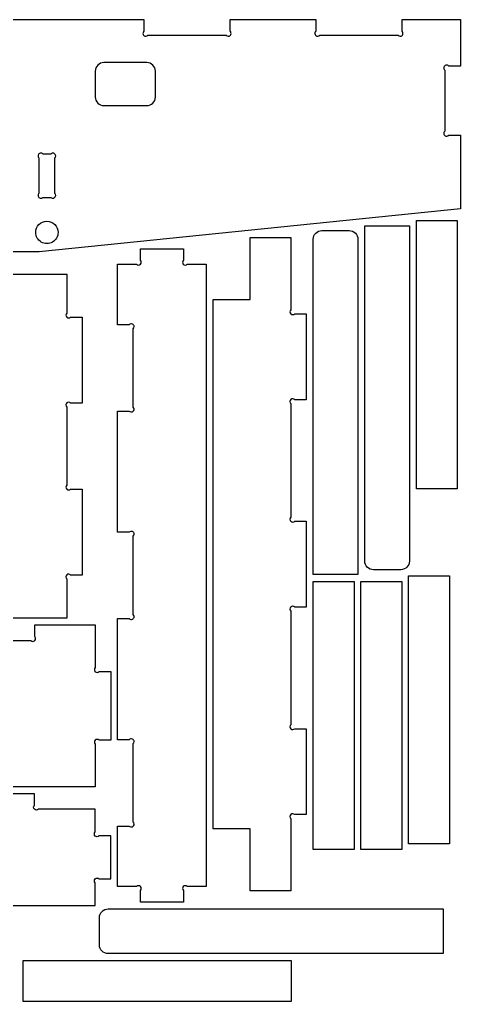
# Model space of a CAD drawing. Extents: x 4 to 2379, y 192 to 1338.
# Drawn here: x 1866 to 2379, y 196 to 1338 of the extents above; entities that cross this region are included whole.
import ezdxf

# ---------------------------------------------------------------- set-up
doc = ezdxf.new("R2010")
doc.units = 0
doc.layers.get('0').update_dxf_attribs({"linetype": 'CONTINUOUS'})

msp = doc.modelspace()

# ---------------------------------------------------------------- linework, layer by layer
at = {"color": 7}
for p, q in [((1278.724379, 1338.000006), (2010.525497, 1338.000006)), ((2010.525497, 1338.000006), (2010.525497, 1338.000006)), ((2010.525497, 1338.000006), (2010.525497, 1324.389985)), ((2110.925651, 1324.389985), (2110.925651, 1338.000006)), ((2110.925651, 1338.000006), (2110.925651, 1338.000006)), ((2110.925651, 1338.000006), (2210.525803, 1338.000006)), ((2210.525803, 1338.000006), (2210.525803, 1338.000006)), ((2210.525803, 1338.000006), (2210.525803, 1324.389985)), ((2310.925956, 1324.389985), (2310.925956, 1338.000006)), ((2310.925956, 1338.000006), (2310.925956, 1338.000006)), ((2310.925956, 1338.000006), (2378.72606, 1338.000006)), ((2378.72606, 1338.000006), (2378.72606, 1338.000006)), ((2378.72606, 1338.000006), (2378.72606, 1283.949923)), ((2010.525497, 1324.389985), (2010.530513, 1324.398939)), ((2012.755501, 1318.779976), (2012.755501, 1318.779976)), ((2015.124443, 1319.804976), (2015.115504, 1319.799978)), ((2015.115504, 1319.799978), (2106.335644, 1319.799978)), ((2106.335644, 1319.799978), (2106.32669, 1319.804993)), ((2110.920652, 1324.398923), (2110.925651, 1324.389985)), ((2210.525803, 1324.389985), (2210.530818, 1324.398939)), ((2212.755806, 1318.779976), (2212.755806, 1318.779976)), ((2215.124748, 1319.804976), (2215.11581, 1319.799978)), ((2215.11581, 1319.799978), (2306.335949, 1319.799978)), ((2308.695953, 1318.779976), (2308.695953, 1318.779976)), ((2310.920958, 1324.398923), (2310.925956, 1324.389985)), ((2013.945503, 1287.999929), (1963.945426, 1287.999929)), ((1963.945426, 1287.999929), (1963.945426, 1287.999929)), ((2013.945503, 1287.999929), (2013.945503, 1287.999929)), ((2360.531047, 1279.360962), (2360.526032, 1279.359916)), ((2360.526032, 1279.359916), (2360.526032, 1208.139807)), ((2378.72606, 1283.949923), (2365.116039, 1283.949923)), ((2378.72606, 1283.949923), (2378.72606, 1283.949923)), ((1953.945411, 1277.999914), (1953.945411, 1277.999914)), ((1953.945411, 1277.999914), (1953.945411, 1247.999868)), ((2023.945518, 1247.999868), (2023.945518, 1277.999914)), ((2023.945518, 1277.999914), (2023.945518, 1277.999914)), ((1953.945411, 1247.999868), (1953.945411, 1247.999868)), ((2023.945518, 1247.999868), (2023.945518, 1247.999868)), ((1963.945426, 1237.999853), (1963.945426, 1237.999853)), ((1963.945426, 1237.999853), (2013.945503, 1237.999853)), ((2013.945503, 1237.999853), (2013.945503, 1237.999853)), ((2360.526032, 1208.139807), (2360.531047, 1208.148761)), ((2365.124978, 1203.554799), (2365.116039, 1203.5498)), ((2365.116039, 1203.5498), (2378.72606, 1203.5498)), ((2378.72606, 1203.5498), (2378.72606, 1203.5498)), ((2378.72606, 1203.5498), (2378.72606, 1117.999669)), ((1888.530326, 1177.110806), (1888.525311, 1177.10976)), ((1888.525311, 1177.10976), (1888.525311, 1135.889697)), ((1902.335332, 1181.699767), (1893.115318, 1181.699767)), ((1902.326378, 1181.704752), (1902.335332, 1181.699767)), ((1906.925339, 1177.10976), (1906.920341, 1177.110821)), ((1906.925339, 1135.889697), (1906.925339, 1177.10976)), ((1893.124256, 1131.304688), (1893.115318, 1131.29969)), ((1893.115318, 1131.29969), (1902.335332, 1131.29969)), ((1902.335332, 1131.29969), (1902.326378, 1131.304705)), ((1906.920341, 1135.898635), (1906.925339, 1135.889697)), ((2378.72606, 1117.999669), (1888.725311, 1067.999593)), ((2378.72606, 1117.999669), (2378.72606, 1117.999669)), ((2267.50342, 708.220891), (2267.50342, 1098.221486)), ((2267.50342, 1098.221486), (2267.50342, 1098.221486)), ((2267.50342, 1098.221486), (2319.503499, 1098.221486)), ((2319.503499, 1098.221486), (2319.503499, 708.220891)), ((2319.503499, 1098.221486), (2319.503499, 1098.221486)), ((2327.503499, 792.343467), (2327.503499, 1104.343944)), ((2327.503499, 1104.343944), (2327.503499, 1104.343944)), ((2327.503499, 1104.343944), (2375.003572, 1104.343944)), ((2375.003572, 1104.343944), (2375.003572, 1104.343944)), ((2375.003572, 1104.343944), (2375.003572, 792.343467)), ((1910.725345, 1090.499627), (1910.725345, 1090.499627)), ((2217.503356, 1092.653749), (2217.503356, 1092.653749)), ((2217.503356, 1092.653749), (2249.503404, 1092.653749)), ((2249.503404, 1092.653749), (2249.503404, 1092.653749)), ((2134.00324, 1012.598909), (2134.00324, 1084.599019)), ((2134.00324, 1084.599019), (2134.00324, 1084.599019)), ((2134.00324, 1084.599019), (2181.503313, 1084.599019)), ((2181.503313, 1084.599019), (2181.503313, 1084.599019)), ((2181.503313, 1084.599019), (2181.503313, 1000.528891)), ((2207.50334, 692.653138), (2207.50334, 1082.653734)), ((2207.50334, 1082.653734), (2207.50334, 1082.653734)), ((2259.50342, 1082.653734), (2259.50342, 1082.653734)), ((2259.50342, 1082.653734), (2259.50342, 692.653138)), ((1888.725311, 1067.999593), (1178.724227, 1067.999593)), ((1888.725311, 1067.999593), (1888.725311, 1067.999593)), ((2006.503058, 1058.179224), (2006.503058, 1071.589245)), ((2006.503058, 1071.589245), (2006.503058, 1071.589245)), ((2006.503058, 1071.589245), (2056.503134, 1071.589245)), ((2056.503134, 1071.589245), (2056.503134, 1071.589245)), ((2056.503134, 1071.589245), (2056.503134, 1058.179224)), ((1980.003017, 983.119109), (1980.003017, 1053.589217)), ((1980.003017, 1053.589217), (1980.003017, 1053.589217)), ((1980.003017, 1053.589217), (2001.913051, 1053.589217)), ((2001.913051, 1053.589217), (2001.904097, 1053.584232)), ((2006.498059, 1058.178162), (2006.503058, 1058.179224)), ((2006.642012, 1053.584232), (2006.642012, 1053.584232)), ((2056.35418, 1053.584232), (2056.35418, 1053.584232)), ((2056.503134, 1058.179224), (2056.498133, 1058.178162)), ((2061.092095, 1053.584232), (2061.093141, 1053.589217)), ((2061.093141, 1053.589217), (2083.003174, 1053.589217)), ((2083.003174, 1053.589217), (2083.003174, 1053.589217)), ((2083.003174, 1053.589217), (2083.003174, 329.588111)), ((1854.655259, 1041.999566), (1920.72536, 1041.999566)), ((1920.72536, 1041.999566), (1920.72536, 1041.999566)), ((1920.72536, 1041.999566), (1920.72536, 996.589496)), ((2091.003174, 396.597968), (2091.003174, 1012.598909)), ((2091.003174, 1012.598909), (2091.003174, 1012.598909)), ((2091.003174, 1012.598909), (2134.00324, 1012.598909)), ((2134.00324, 1012.598909), (2134.00324, 1012.598909)), ((1920.72536, 996.589496), (1920.720375, 996.59845)), ((2181.508311, 995.789945), (2181.508311, 995.789945)), ((2186.102258, 995.933882), (2186.09332, 995.928884)), ((2186.09332, 995.928884), (2199.50334, 995.928884)), ((2199.50334, 995.928884), (2199.50334, 995.928884)), ((2199.50334, 995.928884), (2199.50334, 895.928731)), ((1920.720375, 991.860535), (1920.720375, 991.860535)), ((1925.314306, 992.004488), (1925.315367, 991.999489)), ((1925.315367, 991.999489), (1938.725388, 991.999489)), ((1938.725388, 991.999489), (1938.725388, 991.999489)), ((1938.725388, 991.999489), (1938.725388, 891.999336)), ((1993.613038, 983.119109), (1980.003017, 983.119109)), ((1980.003017, 983.119109), (1980.003017, 983.119109)), ((1993.604099, 983.124111), (1993.613038, 983.119109)), ((1998.203045, 887.318963), (1998.203045, 978.529102)), ((1920.720375, 892.148291), (1920.720375, 892.148291)), ((1938.725388, 891.999336), (1925.315367, 891.999336)), ((1938.725388, 891.999336), (1938.725388, 891.999336)), ((2181.508311, 891.339786), (2181.503313, 891.338724)), ((2181.503313, 891.338724), (2181.503313, 759.188522)), ((2181.508328, 896.077685), (2181.508328, 896.077685)), ((2186.09332, 895.928731), (2186.102274, 895.933716)), ((2199.50334, 895.928731), (2186.09332, 895.928731)), ((2199.50334, 895.928731), (2199.50334, 895.928731)), ((1920.720375, 887.410376), (1920.72536, 887.409329)), ((1920.72536, 887.409329), (1920.72536, 796.589191)), ((1980.003017, 741.788741), (1980.003017, 882.718956)), ((1980.003017, 882.718956), (1980.003017, 882.718956)), ((1980.003017, 882.718956), (1993.613038, 882.718956)), ((1998.198046, 887.317901), (1998.203045, 887.318963)), ((1920.72536, 796.589191), (1920.720375, 796.598145)), ((1925.314306, 792.004182), (1925.315367, 791.999184)), ((1925.315367, 791.999184), (1938.725388, 791.999184)), ((1938.725388, 791.999184), (1938.725388, 791.999184)), ((1938.725388, 791.999184), (1938.725388, 691.999031)), ((2375.003572, 792.343467), (2327.503499, 792.343467)), ((2327.503499, 792.343467), (2327.503499, 792.343467)), ((2375.003572, 792.343467), (2375.003572, 792.343467)), ((2186.102258, 754.593514), (2186.09332, 754.598515)), ((2186.09332, 754.598515), (2199.50334, 754.598515)), ((2199.50334, 754.598515), (2199.50334, 754.598515)), ((2199.50334, 754.598515), (2199.50334, 654.598362)), ((1993.613038, 741.788741), (1980.003017, 741.788741)), ((1980.003017, 741.788741), (1980.003017, 741.788741)), ((1993.604099, 741.783742), (1993.613038, 741.788741)), ((1998.203045, 737.198734), (1998.19803, 737.18978)), ((1998.203045, 645.978594), (1998.203045, 737.198734)), ((2267.50342, 708.220891), (2267.50342, 708.220891)), ((2309.503484, 698.220875), (2277.503435, 698.220875)), ((2309.503484, 698.220875), (2309.503484, 698.220875)), ((1920.720375, 687.41007), (1920.72536, 687.409024)), ((1920.72536, 687.409024), (1920.72536, 641.998954)), ((1938.725388, 691.999031), (1925.315367, 691.999031)), ((1938.725388, 691.999031), (1938.725388, 691.999031)), ((2259.50342, 692.653138), (2207.50334, 692.653138)), ((2207.50334, 692.653138), (2207.50334, 692.653138)), ((2259.50342, 692.653138), (2259.50342, 692.653138)), ((2318.503485, 379.137115), (2318.503485, 691.137592)), ((2318.503485, 691.137592), (2318.503485, 691.137592)), ((2318.503485, 691.137592), (2366.003558, 691.137592)), ((2366.003558, 691.137592), (2366.003558, 379.137115)), ((2366.003558, 691.137592), (2366.003558, 691.137592)), ((2207.50334, 372.652661), (2207.50334, 684.653138)), ((2207.50334, 684.653138), (2207.50334, 684.653138)), ((2207.50334, 684.653138), (2255.003413, 684.653138)), ((2255.003413, 684.653138), (2255.003413, 684.653138)), ((2255.003413, 684.653138), (2255.003413, 372.652661)), ((2263.003413, 372.652661), (2263.003413, 684.653138)), ((2263.003413, 684.653138), (2263.003413, 684.653138)), ((2263.003413, 684.653138), (2310.503485, 684.653138)), ((2310.503485, 684.653138), (2310.503485, 372.652661)), ((2310.503485, 684.653138), (2310.503485, 684.653138)), ((2186.09332, 654.598362), (2186.102274, 654.603347)), ((2199.50334, 654.598362), (2186.09332, 654.598362)), ((2199.50334, 654.598362), (2199.50334, 654.598362)), ((1920.72536, 641.998954), (1196.724254, 641.998954)), ((1920.72536, 641.998954), (1920.72536, 641.998954)), ((1980.003017, 500.455372), (1980.003017, 641.388587)), ((1980.003017, 641.388587), (1980.003017, 641.388587)), ((1980.003017, 641.388587), (1993.613038, 641.388587)), ((1993.613038, 641.388587), (1993.604084, 641.393602)), ((1998.198046, 645.987533), (1998.203045, 645.978594)), ((2181.508311, 650.009417), (2181.503313, 650.008355)), ((2181.503313, 650.008355), (2181.503313, 517.858153)), ((1883.535882, 620.388934), (1883.535882, 633.998954)), ((1883.535882, 633.998954), (1883.535882, 633.998954)), ((1883.535882, 633.998954), (1954.00299, 633.998954)), ((1954.00299, 633.998954), (1954.00299, 633.998954)), ((1954.00299, 633.998954), (1954.00299, 584.338879)), ((1883.535883, 620.397872), (1883.535882, 620.388934)), ((1787.729736, 615.798927), (1878.941875, 615.798927)), ((1878.941875, 615.798927), (1878.941921, 615.803942)), ((1958.596935, 579.75387), (1958.596997, 579.748872)), ((1958.596997, 579.748872), (1972.003017, 579.748872)), ((1972.003017, 579.748872), (1972.003017, 579.748872)), ((1972.003017, 579.748872), (1972.003017, 499.748749)), ((2181.503313, 517.858153), (2181.508328, 517.857107)), ((2186.102258, 513.263145), (2186.09332, 513.268146)), ((2186.09332, 513.268146), (2199.50334, 513.268146)), ((2199.50334, 513.268146), (2199.50334, 513.268146)), ((2199.50334, 513.268146), (2199.50334, 413.267994)), ((1954.003005, 495.159788), (1954.00299, 495.158742)), ((1954.00299, 495.158742), (1954.00299, 445.498666)), ((1954.003005, 499.897703), (1954.003005, 499.897703)), ((1958.596997, 499.748749), (1958.596935, 499.753751)), ((1972.003017, 499.748749), (1958.596997, 499.748749)), ((1972.003017, 499.748749), (1972.003017, 499.748749)), ((1993.613038, 500.455372), (1980.003017, 500.455372)), ((1980.003017, 500.455372), (1980.003017, 500.455372)), ((1993.604099, 500.455373), (1993.613038, 500.455372)), ((1998.203045, 404.649226), (1998.203045, 495.861365)), ((1954.00299, 445.498666), (1230.001883, 445.498666)), ((1954.00299, 445.498666), (1954.00299, 445.498666)), ((1883.332882, 437.498666), (1783.332729, 437.498666)), ((1883.332882, 424.088646), (1883.332882, 437.498666)), ((1883.332882, 437.498666), (1883.332882, 437.498666)), ((1883.337897, 424.0876), (1883.332882, 424.088646)), ((1887.932889, 419.498639), (1887.931827, 419.493638)), ((1954.00299, 419.498639), (1887.932889, 419.498639)), ((1954.00299, 393.088599), (1954.00299, 419.498639)), ((1954.00299, 419.498639), (1954.00299, 419.498639)), ((2199.50334, 413.267994), (2186.09332, 413.267994)), ((2186.09332, 413.267994), (2186.102274, 413.262978)), ((2199.50334, 413.267994), (2199.50334, 413.267994)), ((1980.003017, 329.588111), (1980.003017, 400.055219)), ((1980.003017, 400.055219), (1980.003017, 400.055219)), ((1980.003017, 400.055219), (1993.613038, 400.055219)), ((1998.198046, 404.649164), (1998.203045, 404.649226)), ((2181.508311, 408.669048), (2181.503313, 408.667986)), ((2181.503313, 408.667986), (2181.503313, 324.597858)), ((1953.998005, 393.087552), (1954.00299, 393.088599)), ((1958.592997, 388.498592), (1958.591935, 388.49359)), ((1972.003017, 388.498592), (1958.592997, 388.498592)), ((1972.003017, 338.498515), (1972.003017, 388.498592)), ((1972.003017, 388.498592), (1972.003017, 388.498592)), ((2134.00324, 396.597968), (2091.003174, 396.597968)), ((2091.003174, 396.597968), (2091.003174, 396.597968)), ((2134.00324, 324.597858), (2134.00324, 396.597968)), ((2134.00324, 396.597968), (2134.00324, 396.597968)), ((2366.003558, 379.137115), (2318.503485, 379.137115)), ((2318.503485, 379.137115), (2318.503485, 379.137115)), ((2366.003558, 379.137115), (2366.003558, 379.137115)), ((2255.003413, 372.652661), (2207.50334, 372.652661)), ((2207.50334, 372.652661), (2207.50334, 372.652661)), ((2255.003413, 372.652661), (2255.003413, 372.652661)), ((2310.503485, 372.652661), (2263.003413, 372.652661)), ((2263.003413, 372.652661), (2263.003413, 372.652661)), ((2310.503485, 372.652661), (2310.503485, 372.652661)), ((1954.00299, 307.498468), (1954.00299, 333.908508)), ((1958.591935, 338.503517), (1958.592997, 338.498515)), ((1958.592997, 338.498515), (1972.003017, 338.498515)), ((1972.003017, 338.498515), (1972.003017, 338.498515)), ((2001.913051, 329.588111), (1980.003017, 329.588111)), ((1980.003017, 329.588111), (1980.003017, 329.588111)), ((2001.904112, 329.588112), (2001.913051, 329.588111)), ((2006.503058, 324.994104), (2006.498042, 324.99415)), ((2006.503058, 311.588083), (2006.503058, 324.994104)), ((2006.641996, 329.588112), (2006.641996, 329.588112)), ((2056.354195, 329.588112), (2056.354195, 329.588112)), ((2056.498149, 324.99415), (2056.503134, 324.994104)), ((2056.503134, 324.994104), (2056.503134, 311.588083)), ((2083.003174, 329.588111), (2061.093141, 329.588111)), ((2083.003174, 329.588111), (2083.003174, 329.588111)), ((2181.503313, 324.597858), (2134.00324, 324.597858)), ((2134.00324, 324.597858), (2134.00324, 324.597858)), ((2181.503313, 324.597858), (2181.503313, 324.597858)), ((2056.503134, 311.588083), (2006.503058, 311.588083)), ((2006.503058, 311.588083), (2006.503058, 311.588083)), ((2056.503134, 311.588083), (2056.503134, 311.588083)), ((1230.001883, 307.498468), (1954.00299, 307.498468)), ((1954.00299, 307.498468), (1954.00299, 307.498468)), ((1968.902763, 303.588083), (1968.902763, 303.588083)), ((1968.902763, 303.588083), (2358.903359, 303.588083)), ((2358.903359, 303.588083), (2358.903359, 303.588083)), ((2358.903359, 303.588083), (2358.903359, 251.588004)), ((1958.902748, 261.588019), (1958.902748, 293.588068)), ((1958.902748, 293.588068), (1958.902748, 293.588068)), ((1958.902748, 261.588019), (1958.902748, 261.588019)), ((2358.903359, 251.588004), (1968.902763, 251.588004)), ((1968.902763, 251.588004), (1968.902763, 251.588004)), ((2358.903359, 251.588004), (2358.903359, 251.588004)), ((1870.002596, 196.087931), (1870.002596, 243.588004)), ((1870.002596, 243.588004), (1870.002596, 243.588004)), ((1870.002596, 243.588004), (2182.003073, 243.588004)), ((2182.003073, 243.588004), (2182.003073, 243.588004)), ((2182.003073, 243.588004), (2182.003073, 196.087931)), ((2182.003073, 196.087931), (1870.002596, 196.087931)), ((1870.002596, 196.087931), (1870.002596, 196.087931)), ((2182.003073, 196.087931), (2182.003073, 196.087931))]:
    msp.add_line(p, q, dxfattribs=at)
for points in [[(2010.530513, 1324.398939), (2009.558835, 1323.486313), (2009.24299, 1322.072867), (2009.733775, 1320.833443)], [(2009.733775, 1320.833443), (2010.22456, 1319.594018), (2011.422443, 1318.779976), (2012.755501, 1318.779976)], [(2012.755501, 1318.779976), (2013.652786, 1318.779976), (2014.510147, 1319.150942), (2015.124443, 1319.804976)], [(2106.32669, 1319.804993), (2106.940986, 1319.150948), (2107.798354, 1318.779976), (2108.695647, 1318.779976)], [(2108.695647, 1318.779976), (2110.028701, 1318.779976), (2111.226581, 1319.594013), (2111.717369, 1320.833432)], [(2108.695647, 1318.779976), (2108.695647, 1318.779976), (2108.695647, 1318.779976), (2108.695647, 1318.779976)], [(2111.717369, 1320.833432), (2112.208157, 1322.072851), (2111.89232, 1323.486294), (2110.920652, 1324.398923)], [(2210.530818, 1324.398939), (2209.559141, 1323.486313), (2209.243295, 1322.072867), (2209.73408, 1320.833443)], [(2209.73408, 1320.833443), (2210.224866, 1319.594018), (2211.422749, 1318.779976), (2212.755806, 1318.779976)], [(2212.755806, 1318.779976), (2213.653091, 1318.779976), (2214.510453, 1319.150942), (2215.124748, 1319.804976)], [(2306.335949, 1319.799978), (2306.335949, 1319.799978), (2306.326995, 1319.804993), (2306.326995, 1319.804993)], [(2306.326995, 1319.804993), (2306.941292, 1319.150948), (2307.79866, 1318.779976), (2308.695953, 1318.779976)], [(2308.695953, 1318.779976), (2310.029007, 1318.779976), (2311.226887, 1319.594013), (2311.717675, 1320.833432)], [(2311.717675, 1320.833432), (2312.208463, 1322.072851), (2311.892626, 1323.486294), (2310.920958, 1324.398923)], [(1956.874348, 1285.070993), (1954.998981, 1283.195626), (1953.945411, 1280.652083), (1953.945411, 1277.999914)], [(1963.945426, 1287.999929), (1961.293257, 1287.999929), (1958.749714, 1286.946359), (1956.874348, 1285.070993)], [(2023.945518, 1277.999914), (2023.945518, 1283.52277), (2019.468359, 1287.999929), (2013.945503, 1287.999929)], [(2359.608157, 1282.538247), (2359.31333, 1281.390099), (2359.667001, 1280.172498), (2360.531047, 1279.360962)], [(2361.947686, 1284.877792), (2360.79954, 1284.582957), (2359.902984, 1283.686395), (2359.608157, 1282.538247)], [(2365.124978, 1283.954924), (2364.313436, 1284.818965), (2363.095832, 1285.172627), (2361.947686, 1284.877792)], [(2365.116039, 1283.949923), (2365.116039, 1283.949923), (2365.124978, 1283.954924), (2365.124978, 1283.954924)], [(1953.945411, 1247.999868), (1953.945411, 1245.347699), (1954.998981, 1242.804156), (1956.874348, 1240.928789)], [(2013.945503, 1237.999853), (2019.468359, 1237.999853), (2023.945518, 1242.477012), (2023.945518, 1247.999868)], [(1956.874348, 1240.928789), (1958.749714, 1239.053423), (1961.293257, 1237.999853), (1963.945426, 1237.999853)], [(2360.531047, 1208.148761), (2359.667001, 1207.337225), (2359.31333, 1206.119624), (2359.608157, 1204.971476)], [(2359.608157, 1204.971476), (2359.902984, 1203.823328), (2360.79954, 1202.926766), (2361.947686, 1202.631931)], [(2361.947686, 1202.631931), (2363.095832, 1202.337096), (2364.313436, 1202.690758), (2365.124978, 1203.554799)], [(1887.607436, 1180.288091), (1887.312609, 1179.139943), (1887.66628, 1177.922342), (1888.530326, 1177.110806)], [(1889.946965, 1182.627636), (1888.798819, 1182.332801), (1887.902263, 1181.436239), (1887.607436, 1180.288091)], [(1893.124256, 1181.704768), (1892.312715, 1182.568809), (1891.095111, 1182.922471), (1889.946965, 1182.627636)], [(1893.115318, 1181.699767), (1893.115318, 1181.699767), (1893.124256, 1181.704768), (1893.124256, 1181.704768)], [(1905.891874, 1182.501489), (1904.65245, 1182.992275), (1903.239004, 1182.676429), (1902.326378, 1181.704752)], [(1907.945341, 1179.479763), (1907.945341, 1180.812821), (1907.131299, 1182.010704), (1905.891874, 1182.501489)], [(1906.920341, 1177.110821), (1907.574375, 1177.725117), (1907.945341, 1178.582478), (1907.945341, 1179.479763)], [(1907.945341, 1179.479763), (1907.945341, 1179.479763), (1907.945341, 1179.479763), (1907.945341, 1179.479763)], [(1888.530326, 1135.898651), (1887.66628, 1135.087115), (1887.312609, 1133.869513), (1887.607436, 1132.721366)], [(1887.607436, 1132.721366), (1887.902263, 1131.573218), (1888.798819, 1130.676655), (1889.946965, 1130.38182)], [(1888.525311, 1135.889697), (1888.525311, 1135.889697), (1888.530326, 1135.898651), (1888.530326, 1135.898651)], [(1889.946965, 1130.38182), (1891.095111, 1130.086985), (1892.312715, 1130.440648), (1893.124256, 1131.304688)], [(1902.326378, 1131.304705), (1903.239004, 1130.333027), (1904.65245, 1130.017182), (1905.891874, 1130.507967)], [(1905.891874, 1130.507967), (1907.131299, 1130.998753), (1907.945341, 1132.196636), (1907.945341, 1133.529693)], [(1907.945341, 1133.529693), (1907.945341, 1134.426978), (1907.574375, 1135.28434), (1906.920341, 1135.898635)], [(1907.945341, 1133.529693), (1907.945341, 1133.529693), (1907.945341, 1133.529693), (1907.945341, 1133.529693)], [(1884.725305, 1090.499627), (1884.725306, 1097.679339), (1890.545613, 1103.499645), (1897.725325, 1103.499645)], [(1897.725325, 1103.499645), (1904.905037, 1103.499645), (1910.725344, 1097.679339), (1910.725345, 1090.499627)], [(1891.225315, 1079.24128), (1887.203095, 1081.56351), (1884.725305, 1085.855168), (1884.725305, 1090.499627)], [(1910.725345, 1090.499627), (1910.725345, 1085.855168), (1908.247555, 1081.56351), (1904.225335, 1079.24128)], [(2207.50334, 1082.653734), (2207.50334, 1085.305903), (2208.55691, 1087.849446), (2210.432277, 1089.724813)], [(2210.432277, 1089.724813), (2212.307644, 1091.600179), (2214.851187, 1092.653749), (2217.503356, 1092.653749)], [(2249.503404, 1092.653749), (2252.155573, 1092.653749), (2254.699116, 1091.600179), (2256.574483, 1089.724813)], [(2256.574483, 1089.724813), (2258.44985, 1087.849446), (2259.50342, 1085.305903), (2259.50342, 1082.653734)], [(1904.225335, 1079.24128), (1900.203115, 1076.91905), (1895.247535, 1076.91905), (1891.225315, 1079.24128)], [(2001.904097, 1053.584232), (2002.518393, 1052.930187), (2003.375761, 1052.559216), (2004.273054, 1052.559216)], [(2004.273054, 1052.559216), (2005.170347, 1052.559216), (2006.027715, 1052.930187), (2006.642012, 1053.584232)], [(2006.642012, 1053.584232), (2007.870833, 1054.892565), (2007.806383, 1056.949332), (2006.498059, 1058.178162)], [(2056.498133, 1058.178162), (2055.189809, 1056.949332), (2055.125359, 1054.892565), (2056.35418, 1053.584232)], [(2056.35418, 1053.584232), (2056.968476, 1052.930187), (2057.825844, 1052.559216), (2058.723137, 1052.559216)], [(2058.723137, 1052.559216), (2059.62043, 1052.559216), (2060.477798, 1052.930187), (2061.092095, 1053.584232)], [(1920.720375, 996.59845), (1920.066331, 995.984154), (1919.695359, 995.126786), (1919.695359, 994.229493)], [(1919.695359, 994.229493), (1919.695359, 993.3322), (1920.066331, 992.474831), (1920.720375, 991.860535)], [(2180.483311, 998.158898), (2180.483308, 997.261609), (2180.854274, 996.404243), (2181.508311, 995.789945)], [(2181.508328, 1000.527845), (2180.854286, 999.913551), (2180.483314, 999.056187), (2180.483311, 998.158898)], [(2181.503313, 1000.528891), (2181.503313, 1000.528891), (2181.508328, 1000.527845), (2181.508328, 1000.527845)], [(2181.508311, 995.789945), (2182.816642, 994.561109), (2184.873422, 994.625552), (2186.102258, 995.933882)], [(1920.720375, 991.860535), (1922.028708, 990.631714), (1924.085475, 990.696164), (1925.314306, 992.004488)], [(1997.16959, 983.920828), (1995.930172, 984.411616), (1994.516729, 984.095779), (1993.604099, 983.124111)], [(1999.223046, 980.899106), (1999.223046, 982.23216), (1998.409009, 983.43004), (1997.16959, 983.920828)], [(1998.19803, 978.530149), (1998.852075, 979.144445), (1999.223046, 980.001813), (1999.223046, 980.899106)], [(1998.203045, 978.529102), (1998.203045, 978.529102), (1998.19803, 978.530149), (1998.19803, 978.530149)], [(1999.223046, 980.899106), (1999.223046, 980.899106), (1999.223046, 980.899106), (1999.223046, 980.899106)], [(1920.720375, 892.148291), (1920.066331, 891.533994), (1919.695359, 890.676626), (1919.695359, 889.779333)], [(1925.314306, 892.004338), (1924.085475, 893.312662), (1922.028708, 893.377112), (1920.720375, 892.148291)], [(1925.315367, 891.999336), (1925.315367, 891.999336), (1925.314306, 892.004338), (1925.314306, 892.004338)], [(2180.483311, 893.708739), (2180.483308, 892.81145), (2180.854274, 891.954084), (2181.508311, 891.339786)], [(2181.508328, 896.077685), (2180.854286, 895.463391), (2180.483314, 894.606028), (2180.483311, 893.708739)], [(2186.102274, 895.933716), (2184.873447, 897.242055), (2182.816667, 897.306512), (2181.508328, 896.077685)], [(1919.695359, 889.779333), (1919.695359, 888.88204), (1920.066331, 888.024672), (1920.720375, 887.410376)], [(1993.613038, 882.718956), (1993.613038, 882.718956), (1993.604084, 882.723971), (1993.604084, 882.723971)], [(1993.604084, 882.723971), (1994.51671, 881.752294), (1995.930156, 881.436448), (1997.16958, 881.927233)], [(1997.16958, 881.927233), (1998.409004, 882.418019), (1999.223046, 883.615902), (1999.223046, 884.948959)], [(1999.223046, 884.948959), (1999.223046, 885.846245), (1998.852081, 886.703606), (1998.198046, 887.317901)], [(1999.223046, 884.948959), (1999.223046, 884.948959), (1999.223046, 884.948959), (1999.223046, 884.948959)], [(1920.720375, 796.598145), (1920.066331, 795.983848), (1919.695359, 795.12648), (1919.695359, 794.229187)], [(1919.695359, 794.229187), (1919.695359, 793.331894), (1920.066331, 792.474526), (1920.720375, 791.86023)], [(1920.720375, 791.86023), (1922.028708, 790.631409), (1924.085475, 790.695858), (1925.314306, 792.004182)], [(1920.720375, 791.86023), (1920.720375, 791.86023), (1920.720375, 791.86023), (1920.720375, 791.86023)], [(2180.483311, 756.81853), (2180.483308, 755.921241), (2180.854274, 755.063875), (2181.508311, 754.449576)], [(2181.508328, 759.187476), (2180.854286, 758.573182), (2180.483314, 757.715819), (2180.483311, 756.81853)], [(2181.503313, 759.188522), (2181.503313, 759.188522), (2181.508328, 759.187476), (2181.508328, 759.187476)], [(2181.508311, 754.449576), (2182.816642, 753.22074), (2184.873422, 753.285183), (2186.102258, 754.593514)], [(2181.508311, 754.449576), (2181.508311, 754.449576), (2181.508311, 754.449576), (2181.508311, 754.449576)], [(1997.16959, 742.580459), (1995.930172, 743.071247), (1994.516729, 742.75541), (1993.604099, 741.783742)], [(1999.223046, 739.558737), (1999.223046, 740.891791), (1998.409009, 742.089671), (1997.16959, 742.580459)], [(1998.19803, 737.18978), (1998.852075, 737.804076), (1999.223046, 738.661444), (1999.223046, 739.558737)], [(1999.223046, 739.558737), (1999.223046, 739.558737), (1999.223046, 739.558737), (1999.223046, 739.558737)], [(2270.432356, 701.149812), (2268.55699, 703.025179), (2267.50342, 705.568722), (2267.50342, 708.220891)], [(2319.503499, 708.220891), (2319.503499, 702.698035), (2315.02634, 698.220875), (2309.503484, 698.220875)], [(2319.503499, 708.220891), (2319.503499, 708.220891), (2319.503499, 708.220891), (2319.503499, 708.220891)], [(2277.503435, 698.220875), (2274.851266, 698.220875), (2272.307723, 699.274445), (2270.432356, 701.149812)], [(2277.503435, 698.220875), (2277.503435, 698.220875), (2277.503435, 698.220875), (2277.503435, 698.220875)], [(1920.720375, 692.147985), (1920.066331, 691.533689), (1919.695359, 690.67632), (1919.695359, 689.779027)], [(1919.695359, 689.779027), (1919.695359, 688.881734), (1920.066331, 688.024366), (1920.720375, 687.41007)], [(1925.314306, 692.004032), (1924.085475, 693.312356), (1922.028708, 693.376806), (1920.720375, 692.147985)], [(1920.720375, 692.147985), (1920.720375, 692.147985), (1920.720375, 692.147985), (1920.720375, 692.147985)], [(1925.315367, 691.999031), (1925.315367, 691.999031), (1925.314306, 692.004032), (1925.314306, 692.004032)], [(2180.483311, 652.37837), (2180.483308, 651.481081), (2180.854274, 650.623715), (2181.508311, 650.009417)], [(2181.508328, 654.747316), (2180.854286, 654.133023), (2180.483314, 653.275659), (2180.483311, 652.37837)], [(2186.102274, 654.603347), (2184.873447, 655.911686), (2182.816667, 655.976143), (2181.508328, 654.747316)], [(2181.508328, 654.747316), (2181.508328, 654.747316), (2181.508328, 654.747316), (2181.508328, 654.747316)], [(1993.604084, 641.393602), (1994.51671, 640.421925), (1995.930156, 640.106079), (1997.16958, 640.596865)], [(1997.16958, 640.596865), (1998.409004, 641.08765), (1999.223046, 642.285533), (1999.223046, 643.618591)], [(1999.223046, 643.618591), (1999.223046, 644.515876), (1998.852081, 645.373237), (1998.198046, 645.987533)], [(1999.223046, 643.618591), (1999.223046, 643.618591), (1999.223046, 643.618591), (1999.223046, 643.618591)], [(1881.310878, 614.778925), (1882.643932, 614.778925), (1883.841812, 615.592962), (1884.3326, 616.832381)], [(1884.3326, 616.832381), (1884.823388, 618.0718), (1884.507551, 619.485242), (1883.535883, 620.397872)], [(1878.941921, 615.803942), (1879.556217, 615.149897), (1880.413586, 614.778925), (1881.310878, 614.778925)], [(1881.310878, 614.778925), (1881.310878, 614.778925), (1881.310878, 614.778925), (1881.310878, 614.778925)], [(1954.003005, 584.347832), (1953.34896, 583.733536), (1952.977988, 582.876168), (1952.977988, 581.978875)], [(1954.00299, 584.338879), (1954.00299, 584.338879), (1954.003005, 584.347832), (1954.003005, 584.347832)], [(1952.977988, 581.978875), (1952.977988, 581.081582), (1953.34896, 580.224214), (1954.003005, 579.609917)], [(1954.003005, 579.609917), (1955.311337, 578.381096), (1957.368105, 578.445546), (1958.596935, 579.75387)], [(1954.003005, 579.609917), (1954.003005, 579.609917), (1954.003005, 579.609917), (1954.003005, 579.609917)], [(2180.483311, 515.488161), (2180.483308, 514.590872), (2180.854274, 513.733506), (2181.508311, 513.119208)], [(2181.508328, 517.857107), (2180.854286, 517.242813), (2180.483314, 516.38545), (2180.483311, 515.488161)], [(2181.508311, 513.119208), (2182.816642, 511.890372), (2184.873422, 511.954814), (2186.102258, 513.263145)], [(2181.508311, 513.119208), (2181.508311, 513.119208), (2181.508311, 513.119208), (2181.508311, 513.119208)], [(1954.003005, 499.897703), (1953.34896, 499.283407), (1952.977988, 498.426039), (1952.977988, 497.528746)], [(1952.977988, 497.528746), (1952.977988, 496.631453), (1953.34896, 495.774085), (1954.003005, 495.159788)], [(1958.596935, 499.753751), (1957.368105, 501.062075), (1955.311337, 501.126524), (1954.003005, 499.897703)], [(1997.16959, 501.25209), (1995.930172, 501.742879), (1994.516729, 501.427042), (1993.604099, 500.455373)], [(1999.223046, 498.230369), (1999.223046, 499.563422), (1998.409009, 500.761302), (1997.16959, 501.25209)], [(1998.19803, 495.861411), (1998.852075, 496.475707), (1999.223046, 497.333076), (1999.223046, 498.230369)], [(1998.203045, 495.861365), (1998.203045, 495.861365), (1998.19803, 495.861411), (1998.19803, 495.861411)], [(1999.223046, 498.230369), (1999.223046, 498.230369), (1999.223046, 498.230369), (1999.223046, 498.230369)], [(1882.314475, 421.820444), (1882.341474, 422.681976), (1882.70961, 423.497496), (1883.337897, 424.0876)], [(1883.193927, 419.493654), (1882.603824, 420.121941), (1882.287475, 420.958912), (1882.314475, 421.820444)], [(1885.562874, 418.468637), (1884.665585, 418.468641), (1883.808221, 418.839612), (1883.193927, 419.493654)], [(1883.193927, 419.493654), (1883.193927, 419.493654), (1883.193927, 419.493654), (1883.193927, 419.493654)], [(1887.931827, 419.493638), (1887.317529, 418.8396), (1886.460163, 418.468634), (1885.562874, 418.468637)], [(2181.508328, 413.406948), (2180.854286, 412.792654), (2180.483314, 411.93529), (2180.483311, 411.038001)], [(2186.102274, 413.262978), (2184.873447, 414.571317), (2182.816667, 414.635775), (2181.508328, 413.406948)], [(2181.508328, 413.406948), (2181.508328, 413.406948), (2181.508328, 413.406948), (2181.508328, 413.406948)], [(1993.613038, 400.055219), (1993.613038, 400.055219), (1993.604084, 400.055234), (1993.604084, 400.055234)], [(1993.604084, 400.055234), (1994.51671, 399.083556), (1995.930156, 398.767711), (1997.16958, 399.258496)], [(1997.16958, 399.258496), (1998.409004, 399.749281), (1999.223046, 400.947164), (1999.223046, 402.280222)], [(1999.223046, 402.280222), (1999.223046, 403.177507), (1998.852081, 404.034868), (1998.198046, 404.649164)], [(1999.223046, 402.280222), (1999.223046, 402.280222), (1999.223046, 402.280222), (1999.223046, 402.280222)], [(2180.483311, 411.038001), (2180.483308, 410.140712), (2180.854274, 409.283346), (2181.508311, 408.669048)], [(1952.972988, 390.718595), (1952.972988, 391.615888), (1953.34396, 392.473256), (1953.998005, 393.087552)], [(1953.998005, 388.349637), (1953.34396, 388.963934), (1952.972988, 389.821302), (1952.972988, 390.718595)], [(1958.591935, 388.49359), (1957.363105, 387.185266), (1955.306337, 387.120816), (1953.998005, 388.349637)], [(1953.998005, 388.349637), (1953.998005, 388.349637), (1953.998005, 388.349637), (1953.998005, 388.349637)], [(1952.972988, 336.278512), (1952.972988, 337.175805), (1953.34396, 338.033173), (1953.998005, 338.647469)], [(1953.998005, 333.909554), (1953.34396, 334.523851), (1952.972988, 335.381219), (1952.972988, 336.278512)], [(1953.998005, 338.647469), (1955.306337, 339.87629), (1957.363105, 339.811841), (1958.591935, 338.503517)], [(1953.998005, 338.647469), (1953.998005, 338.647469), (1953.998005, 338.647469), (1953.998005, 338.647469)], [(1954.00299, 333.908508), (1954.00299, 333.908508), (1953.998005, 333.909554), (1953.998005, 333.909554)], [(2004.273054, 330.613113), (2003.375769, 330.613113), (2002.518408, 330.242147), (2001.904112, 329.588112)], [(2006.641996, 329.588112), (2006.027701, 330.242147), (2005.170339, 330.613113), (2004.273054, 330.613113)], [(2006.498042, 324.99415), (2007.126332, 325.584256), (2007.494468, 326.399781), (2007.521465, 327.261317)], [(2007.521465, 327.261317), (2007.548461, 328.122853), (2007.232107, 328.959827), (2006.641996, 329.588112)], [(2056.354195, 329.588112), (2055.764085, 328.959827), (2055.44773, 328.122853), (2055.474727, 327.261317)], [(2055.474727, 327.261317), (2055.501723, 326.399781), (2055.86986, 325.584256), (2056.498149, 324.99415)], [(2058.723137, 330.613113), (2057.825852, 330.613113), (2056.968491, 330.242147), (2056.354195, 329.588112)], [(2061.092079, 329.588112), (2060.477784, 330.242147), (2059.620422, 330.613113), (2058.723137, 330.613113)], [(2061.093141, 329.588111), (2061.093141, 329.588111), (2061.092079, 329.588112), (2061.092079, 329.588112)], [(1958.902748, 293.588068), (1958.902748, 296.240237), (1959.956318, 298.78378), (1961.831684, 300.659147)], [(1961.831684, 300.659147), (1963.707051, 302.534513), (1966.250594, 303.588083), (1968.902763, 303.588083)], [(1961.831684, 254.516941), (1959.956318, 256.392307), (1958.902748, 258.93585), (1958.902748, 261.588019)], [(1968.902763, 251.588004), (1966.250594, 251.588004), (1963.707051, 252.641574), (1961.831684, 254.516941)]]:
    msp.add_open_spline(points, degree=3, dxfattribs=at)

doc.saveas('drawing.dxf')
